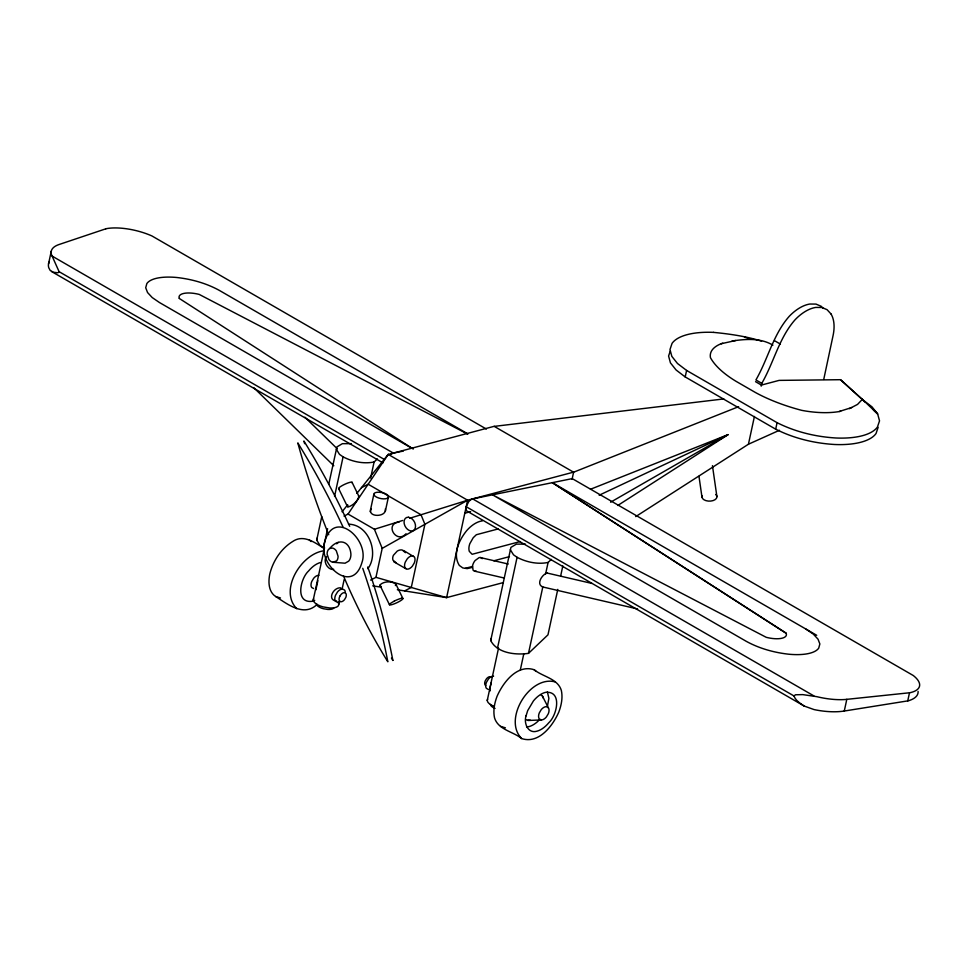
<?xml version="1.0" encoding="UTF-8"?>
<svg xmlns="http://www.w3.org/2000/svg" width="968" height="968" viewBox="0 0 968 968"><rect width="100%" height="100%" fill="white"/><g stroke="black" fill="none" stroke-linecap="round" stroke-linejoin="round"><path stroke-width="1.45" d="M823.744 379.408L833.049 335.666A38.03 21.961 -60 0 0 830.98 313.922M48.545 263.828L51.268 251.208M327.595 528.697L323.481 547.755L319.9 545.25L316.705 540.108L321.763 516.646M328.721 484.387L336.924 446.913L342.369 443.683L351.408 443.646M334.553 496.439L343.083 456.86L339.49 454.355L336.307 449.2M339.441 601.394L338.461 605.629A12.826 5.215 11.7 0 1 329.628 607.977L323.01 606.875A13.201 5.372 11.7 0 1 313.753 601.539L313.233 600.051L324.534 547.67M342.273 588.29L344.148 579.566M370.623 478.071L374.096 462.002L377.339 458.917M370.103 511.649L373.842 494.333A7.345 2.989 11.7 0 1 380.981 492.446M385.349 511.189L388.458 496.765A7.345 2.989 11.7 0 1 381.319 498.653A7.526 3.061 11.7 0 1 373.842 494.333M370.599 580.086L375.947 577.339L382.203 548.372L374.422 529.278L348.044 514.056L344.039 516.113M572.064 479.378L573.625 472.118L467.604 500.226L446.611 597.619L397.352 589.766M494.249 426.295L388.301 454.44M557.774 589.379L547.973 634.827L528.492 653.364C515.593 655.203 497.274 653.267 490.703 640.562L510.922 547.38L516.367 544.137L525.406 544.101M497.479 648.221L517.081 557.314L513.5 554.809L510.305 549.667M493.886 706.277A13.201 5.372 11.7 0 1 487.751 701.994L487.243 700.517L498.532 648.124M520.348 669.832L523.797 653.823M528.492 653.364L542.806 586.947C535.849 584.297 541.947 574.726 546.92 572.995L547.416 573.213M545.613 573.939L548.094 562.456L551.337 559.371M560.617 576.19L562.832 565.929M878.121 427.348L876.052 433.495A62.4 25.374 11.7 0 1 834.573 444.494C814.185 443.259 793.966 438.395 775.683 429.175L685.199 376.939L686.602 370.441L677.491 363.496L671.84 356.381L669.989 349.521L672.058 343.362A62.4 25.374 11.7 0 1 713.537 332.375M635.722 516.597L748.433 444.227L754.423 416.458M761.187 386.159L761.792 383.34C773.795 362.625 779.071 337.784 795.212 319.621A40.837 23.571 -60 0 1 815.685 307.425L821.868 307.473L827.071 309.687L830.98 313.922M775.683 429.175L777.086 422.677L686.602 370.441M844.278 711.032L846.806 699.344L909.496 692.773L907.742 700.892L844.278 711.032A43.112 17.533 11.7 0 1 814.028 709.568L804.19 706.047L466.697 510.922A7.066 4.078 -60 0 1 466.213 506.724L468.681 501.739A7.575 4.368 -60 0 1 472.662 498.883L572.233 478.615L913.235 675.495A38.03 14.133 13.6 0 1 909.557 692.81M316.705 540.108L317.322 537.821M313.233 600.051L313.596 598.72M490.703 640.562L491.32 638.275M487.243 700.517L487.594 699.186M547.513 705.781L548.88 698.327L547.368 691.793M347.778 505.187L347.996 507.05C352.751 505.55 357.785 501.255 358.91 496.33L358.45 496.052M670.243 351.094L668.585 356.018L670.437 362.867L676.1 369.994L685.199 376.939M491.127 682.924L489.723 689.301L490.256 690.837M317.867 580.703L315.883 589.887M761.792 383.34L755.911 379.952C767.914 359.237 773.19 334.384 789.331 316.221A40.837 23.571 -60 0 1 809.805 304.037L815.988 304.085L821.191 306.287L823.151 308.405M382.203 548.372L467.604 500.226L388.228 454.403L348.044 514.056M371.361 508.587C366.412 517.505 386.897 517.626 385.361 508.902M367.852 568.724C379.311 553.357 368.953 524.414 348.504 524.196M395.404 585.579L395.876 584.115C391.689 580.836 383.933 581.175 380.073 584.817L380.678 586.233M356.853 493.402L388.228 454.403M342.067 511.757L347.609 504.873M105.863 228.799L59.024 244.529A43.149 16.032 13.6 0 0 51.558 254.85L59.096 271.681L57.971 272.77L53.313 272.25L50.191 270.435L48.763 267.749A43.112 17.533 11.7 0 1 49.186 262.013M406.028 533.755C396.384 544.464 384.054 523.809 399.143 522.03M329.701 548.481L328.6 549.388A7.03 5.022 76 0 0 327.124 554.107L328.854 559.431A7.696 5.493 76 0 0 332.774 562.251L345.08 563.207L348.698 561.15A10.575 7.55 76 0 0 350.912 554.071C349.884 540.797 338.498 537.676 329.701 548.481L332.411 548.057A7.696 5.493 76 0 1 336.332 550.889L338.062 556.213A7.03 5.022 76 0 1 336.586 560.92L332.774 562.251M336.683 543.81L338.34 542.443M466.213 506.724L794.002 695.968L795.478 694.782L802.738 694.613L816.81 696.67A43.149 16.032 13.6 0 0 846.818 699.356M317.056 604.443C303.867 617.281 287.52 604.129 275.638 596.506C268.39 591.678 268.233 581.913 269.733 574.206C272.988 561.004 280.986 548.747 292.651 541.523C303.529 533.973 314.975 542.625 324.195 548.493M617.802 505.453L728.142 434.608L590.48 489.264M610.614 502.198L728.142 434.608L599.156 495.217M394.049 601.273L392.476 602.132A7.248 1.258 -25 0 0 389.814 604.939L390.588 604.915A7.478 1.295 -25 0 0 398.344 601.999L399.917 601.128A7.248 1.258 -25 0 0 402.579 598.321L401.805 598.345M404.588 590.916L411.279 587.479L424.904 524.293L421.019 514.746L368.179 484.242L361.475 487.666M851.779 407.528L838.82 411.618A56.289 22.893 11.7 0 1 801.661 410.335A102.995 41.878 11.7 0 1 755.088 392.306L736.031 381.307A102.995 41.878 11.7 0 1 710.464 357.688A56.289 22.893 11.7 0 1 721.196 343.713M748.433 444.227L779.47 430.264M721.571 343.604L722.769 343.192M738.62 406.681L573.613 472.202L494.237 426.38L723.81 398.925M721.208 343.725L735.716 340.518M374.422 529.278L402.664 520.469M409.718 518.267L467.604 500.226M840.66 411.255L839.232 411.533M849.36 408.678L857.551 404.394L862.379 399.312L877.673 414.001L879.525 420.85L877.444 427.009A62.4 25.374 11.7 0 1 835.965 437.996C815.588 436.762 795.357 431.897 777.086 422.677M464.809 513.209L470.617 511.673M498.205 528.927L476.353 534.723L473.207 537.736L469.795 543.75A11.556 6.667 -60 0 0 469.311 551.361L472.13 554.289L520.203 541.548M465.366 568.325L472.493 566.437M493.825 560.787L509.471 556.636M503.251 582.603L446.611 597.619L375.947 577.339M732.098 340.978C745.856 339.054 760.437 337.723 772.9 345.152M472.287 567.417L467.217 568.615L462.777 567.926L459.304 565.421C452.25 554.035 459.268 539.708 466.854 530.44A27.334 15.778 -60 0 1 482.318 520.905M390.636 454.633A7.575 4.368 -60 0 1 393.347 453.097L403.293 451.076M374.096 462.002C363.593 464.108 352.485 461.76 343.083 456.86M548.094 562.456C537.591 564.574 526.483 562.214 517.081 557.314M469.855 511.878L467.52 511.673M324.147 550.756C301.544 553.43 278.602 590.226 296.789 608.715M525.721 719.841L530.416 720.24M526.544 726.847L529.048 726.593A22.627 13.068 -60 0 0 539.091 720.156M527.887 720.495L541.148 719.926A7.562 4.368 -60 0 0 546.388 716.949L548.324 713.694A7.078 4.09 -60 0 0 548.372 707.765L542.395 696.077L540.737 694.564M336.683 601.031C326.748 600.402 333.04 587.346 340.554 587.818L341.934 589.427M865.017 401.938L840.514 379.698L779.095 380.388L761.429 385.07L755.548 381.682M713.537 332.375C729.654 333.936 746.304 336.332 761.574 341.172M372.716 585.834L381.416 587.225M480.382 557.568L508.26 564.029M546.4 572.875L591.884 583.426M474.852 571.229L504.171 578.017M542.286 586.862L637.573 608.957M413.53 556.237L412.453 555.91A7.562 4.368 -60 0 0 407.213 558.887L405.277 562.142A7.078 4.09 -60 0 0 405.229 568.071L407.129 569.148A7.562 4.368 -60 0 0 412.368 566.171L414.304 562.916A7.078 4.09 -60 0 0 414.352 556.999L403.571 550.49M313.584 588.544L311.684 587.467A7.078 4.09 -60 0 1 311.732 581.538L313.668 578.283A7.562 4.368 -60 0 1 318.896 575.307M534.179 669.735C517.045 664.06 503.106 682.464 497.056 696.307C494.503 703.167 492.966 710.585 494.539 717.869C498.145 729.811 513.125 731.493 521.704 738.572C538.837 744.247 552.776 725.831 558.839 712C561.38 705.127 562.916 697.71 561.343 690.438C557.737 678.483 542.758 676.813 534.179 669.735L536.042 671.429M275.638 596.506L280.478 597.97M555.329 681.944C529.798 674.805 502.525 719.708 521.704 738.572M490.861 676.922L490.123 676.692A5.215 3.013 -60 0 0 486.517 678.75L485.174 680.988A4.876 2.819 -60 0 0 485.149 685.066L485.718 685.586M488.271 689.398L486.372 688.321A7.078 4.09 -60 0 1 486.42 682.392L488.356 679.137A7.562 4.368 -60 0 1 493.595 676.16M541.148 719.926L539.249 718.849A7.078 4.09 -60 0 1 539.297 712.92L541.221 709.665A7.562 4.368 -60 0 1 546.46 706.688L548.372 707.777M500.553 726.363L505.405 727.827M744.501 337.118L748.542 338.389M396.214 562.844L392.996 560.169A6.885 5.058 -49.8 0 1 393.419 555.293L397.243 551.094A8.022 5.905 -49.8 0 1 402.216 550.005L405.435 552.68M467.677 434.1L199.214 294.417A18.404 6.837 13.6 0 0 179.298 298.459M774.473 340.663L780.353 344.064M486.384 429.054L151.903 235.938A38.03 14.133 13.6 0 0 105.79 228.763M467.798 433.858L219.228 290.339C206.136 283.176 191.531 279.135 176.745 277.489A44.008 16.347 13.6 0 0 146.846 283.576L145.708 287.75L147.547 292.53L152.218 297.563L159.43 302.512L411.92 448.293M806.138 629.2L813.35 634.149L818.033 639.183L819.86 643.95L818.722 648.136A44.008 16.347 13.6 0 1 788.823 654.223C774.037 652.577 759.444 648.536 746.352 641.373L492.543 494.842L766.232 637.319A18.404 6.837 13.6 0 0 786.149 633.278L552.341 482.669L816.714 635.298M52.103 256.084L393.347 453.097M472.662 498.883L813.894 695.907M59.096 271.681L384.284 459.425M51.534 271.512L382.989 462.873M393.613 561.646L406.052 568.821M552.341 482.669L786.246 633.241M179.322 298.471L413.239 449.043M804.19 706.047C800.282 703.397 795.587 700.614 794.002 695.968M840.514 379.698L862.911 399.929L872.011 406.875L877.673 414.001L873.451 409.972M309.264 539.878L311.115 541.572M304.908 417.22L337.275 448.789M253.689 387.611L333.803 465.753M352.062 482.318L359.043 496.608M395.936 584.236L402.918 598.526M338.619 488.525L347.512 506.712M379.952 585.241L389.475 604.734M490.437 704.414L490.8 705.442A9.172 3.727 11.7 0 0 495.059 708.419M338.304 602.822L338.824 604.298M316.439 603.947L316.802 604.976A9.172 3.727 11.7 0 0 323.227 608.691L327.825 609.453A8.918 3.618 11.7 0 0 333.972 607.831M712.448 465.668L716.913 496.608M698.969 476.28L701.957 497.02M394.133 601.176A7.478 1.295 -25 0 1 401.889 598.248M326.942 556.382A7.466 5.179 60.1 0 0 325.321 562.106A7.296 5.058 60.1 0 0 332.254 569.426A7.466 5.179 60.1 0 0 333.657 569.305M381.162 492.397A7.526 3.061 11.7 0 1 388.628 496.717M338.957 488.731A7.248 1.258 -25 0 1 341.619 485.924L343.192 485.053A7.478 1.295 -25 0 1 350.948 482.137L351.723 482.112A7.248 1.258 -25 0 1 351.941 482.742M345.274 592.694A7.078 4.09 -60 0 0 344.596 590.129L342.696 589.04A7.562 4.368 -60 0 0 337.457 592.017L335.521 595.272A7.078 4.09 -60 0 0 335.472 601.201L337.372 602.278A7.562 4.368 -60 0 0 339.986 601.588M320.42 562.529A22.627 13.068 -60 0 0 308.538 571.035C300.334 578.501 294.853 603.354 312.059 601.322A22.627 13.068 -60 0 0 314.745 600.329M542.395 696.089A14.193 8.192 -60 0 1 543.423 698.351M715.739 494.479A7.49 4.32 0 0 1 710.754 501.073A7.49 4.32 0 0 1 702.127 495.894M342.999 526.943A559.093 357.603 72.7 0 0 297.805 442.908A544.573 348.311 72.7 0 0 328.721 534.735M349.69 526.289A558.427 357.18 72.7 0 0 303.904 440.997A544.452 348.238 72.7 0 0 304.654 443.683M343.495 575.972A555.777 449.684 81.4 0 0 387.829 661.773A545.456 441.372 81.4 0 0 362.746 568.301M392.863 660.442A555.656 449.6 81.4 0 1 391.435 658.107M367.767 566.982A545.722 441.553 81.4 0 1 392.875 660.442M918.1 691.43A38.018 15.452 11.7 0 1 907.815 700.929M476.183 571.084A7.248 4.187 -60 0 1 473.037 570.055L472.578 565.699A7.647 4.417 -60 0 1 475.082 560.557L479.087 557.641A7.248 4.187 -60 0 1 482.221 558.657M324.909 541.209C316.73 563.691 352.388 595.622 361.923 562.577C370.103 540.083 334.444 508.164 324.909 541.209M526.084 715.775C523.555 722.975 527.911 734.022 536.986 731.179A22.627 13.068 -60 0 0 548.868 722.673C557.072 715.207 562.553 690.353 545.347 692.386A22.627 13.068 -60 0 0 533.453 700.892L527.681 710.621L526.084 715.775M340.155 595.756L339.574 596.917A4.876 2.819 -60 0 0 339.538 601.007L340.845 601.745A5.215 3.013 -60 0 0 344.451 599.7L345.794 597.462A4.876 2.819 -60 0 0 345.818 593.372L344.511 592.634A5.215 3.013 -60 0 0 340.905 594.679L340.155 595.756M408.435 517.251A7.466 5.179 60.1 0 0 404.2 523.664A7.296 5.058 60.1 0 0 411.134 530.984A7.466 5.179 60.1 0 0 415.369 524.571A7.296 5.058 60.1 0 0 408.435 517.251"/></g></svg>
